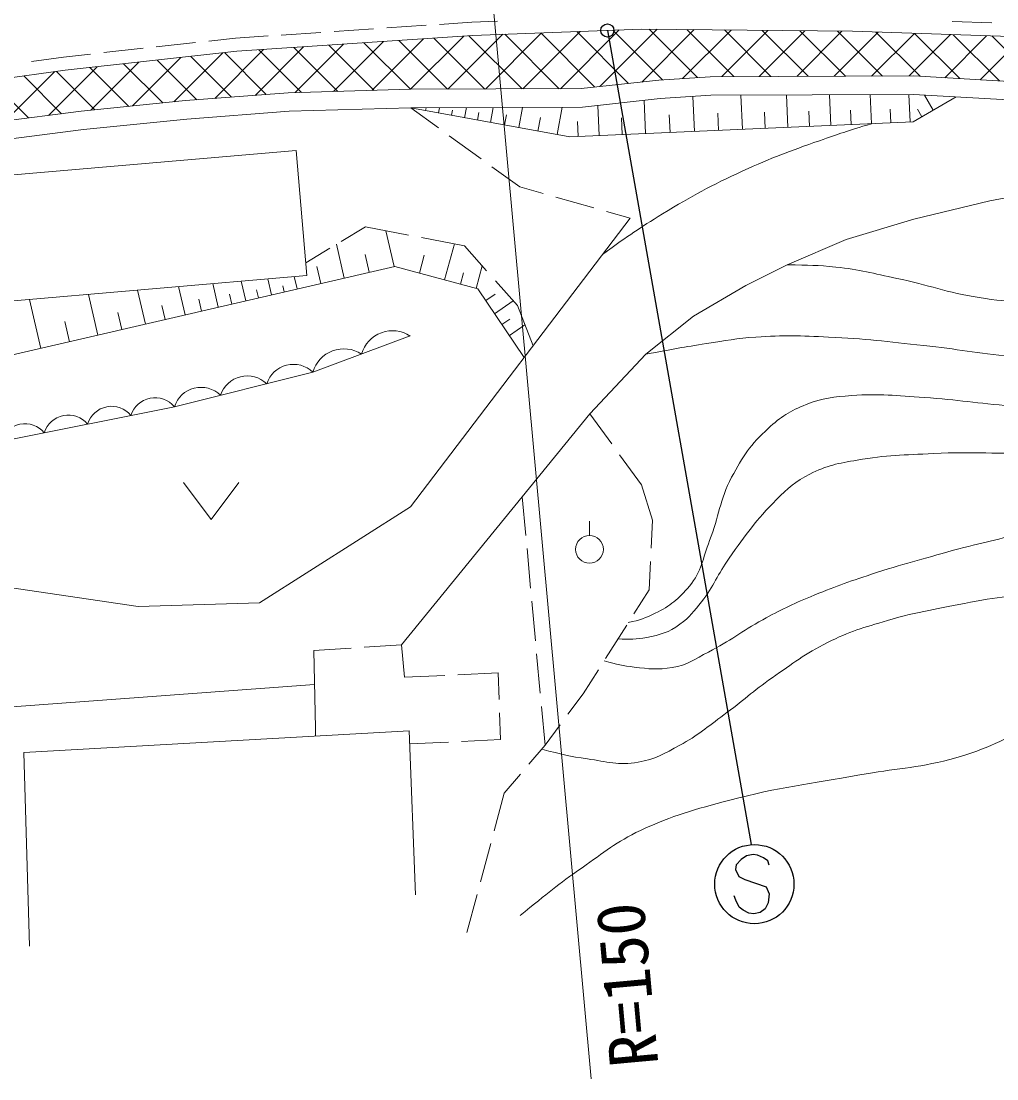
# Model space of a CAD drawing. Units: millimetres, scale not verified. Extents: x 40000 to 680000, y 20000 to 380000.
# Drawn here: x 353958 to 390918, y 259202 to 299246 of the extents above; entities that cross this region are included whole.
import ezdxf
from ezdxf.enums import TextEntityAlignment as Align

# ---------------------------------------------------------------- set-up
doc = ezdxf.new("R2010")
doc.units = ezdxf.units.MM
doc.header["$LTSCALE"] = 1000
for name, color, linetype, lineweight in [('M-STR-HTXT', 7, 'Continuous', 13), ('M-STR-STRC', 7, 'Continuous', 25), ('M-WORK', 1, 'Continuous', 13)]:
    doc.layers.add(name, color=color, linetype=linetype, lineweight=lineweight)
doc.styles.add('ＭＳ ゴシック', font='')
doc.styles.get('ＭＳ ゴシック').set_extended_font_data('MS Gothic')

msp = doc.modelspace()

# ---------------------------------------------------------------- hatches: boundary and pattern name
at = {"layer": 'M-WORK'}
h = msp.add_hatch(dxfattribs=at)
h.set_pattern_fill('USER', color=256, style=0, pattern_type=2)
h.set_pattern_definition([(45, (368704, 296665), (-707.107, 707.107), []), (135, (368704, 296665), (-707.107, -707.107), [])])
h.paths.add_polyline_path([(368704, 296665), (375178, 296691), (378108, 297011), (380053, 297144), (387779, 297171), (392441, 296904), (397556, 296505), (402325, 296052), (410956, 295146), (419614, 293974), (428353, 292615), (428415, 293051), (422997, 294359), (415701, 295755), (406174, 297389), (400080, 297947), (392462, 298625), (385448, 298864), (377474, 298944), (371060, 298705), (362126, 298106), (355630, 297389), (350732, 296712), (344269, 295555), (326000, 292197), (326107, 291526), (331713, 292153), (332779, 291763), (343102, 293707), (348271, 294667), (352906, 295412), (356236, 295839), (360179, 296238), (364068, 296531)])

# ---------------------------------------------------------------- linework, layer by layer
at = {"layer": 'M-STR-HTXT'}
msp.add_line((371453, 304015), (375545, 259202), dxfattribs=at)
at = {"layer": 'M-STR-STRC'}
for p, q in [((376164, 298895), (381616, 268068)), ((381237, 267510), (381044, 267302)), ((381434, 267650), (381237, 267510)), ((381682, 267700), (381434, 267650)), ((381856, 267676), (381682, 267700)), ((382073, 267567), (381856, 267676)), ((382238, 267456), (382073, 267567)), ((381044, 267302), (381021, 267131)), ((381021, 267131), (381149, 266858)), ((382289, 267288), (382238, 267456)), ((381149, 266858), (381376, 266748)), ((381376, 266748), (382175, 266466)), ((382175, 266466), (382295, 266208)), ((381026, 265969), (380967, 266134)), ((381152, 265703), (381026, 265969)), ((382295, 266208), (382251, 265866)), ((381307, 265593), (381152, 265703)), ((381526, 265480), (381307, 265593)), ((381958, 265499), (381707, 265455)), ((382145, 265643), (381958, 265499)), ((382251, 265866), (382145, 265643)), ((381707, 265455), (381526, 265480))]:
    msp.add_line(p, q, dxfattribs=at)
for centre, radius in [((376164, 298895), 250), ((381732, 266573), 1500)]:
    msp.add_circle(centre, radius, dxfattribs=at)
at = {"layer": 'M-WORK'}
for p, q in [((369801, 299121), (371034, 299204)), ((371034, 299204), (372002, 299240)), ((389226, 299235), (390725, 299184)), ((363814, 298721), (365311, 298821)), ((365810, 298854), (367306, 298954)), ((367805, 298988), (369302, 299088)), ((371060, 298705), (377474, 298944)), ((377474, 298944), (385448, 298864)), ((385448, 298864), (392462, 298625)), ((359074, 298272), (360565, 298437)), ((361062, 298492), (362082, 298605)), ((362082, 298605), (363315, 298687)), ((362126, 298106), (371060, 298705)), ((355569, 297885), (356589, 297998)), ((355630, 297389), (362126, 298106)), ((357086, 298053), (358577, 298217)), ((354349, 297717), (355569, 297885)), ((350732, 296712), (355630, 297389)), ((378108, 297011), (380053, 297144)), ((380053, 297144), (387779, 297171)), ((387779, 297171), (392441, 296904)), ((375178, 296691), (378108, 297011)), ((360179, 296238), (364068, 296531)), ((364068, 296531), (368704, 296665)), ((368704, 296665), (375178, 296691)), ((378170, 296314), (380078, 296444)), ((379466, 295072), (379408, 296398)), ((380078, 296444), (387760, 296471)), ((381282, 295151), (381225, 296448)), ((383001, 295226), (382948, 296454)), ((384629, 295297), (384578, 296460)), ((386170, 295364), (386122, 296465)), ((387629, 295428), (387583, 296470)), ((389373, 296379), (387750, 295433)), ((387760, 296471), (392394, 296206)), ((388509, 295875), (388177, 296447)), ((356236, 295839), (360179, 296238)), ((364105, 295832), (368715, 295965)), ((368715, 295965), (375217, 295991)), ((374738, 294865), (368715, 295965)), ((368715, 295965), (369768, 295202)), ((369279, 295862), (369297, 295960)), ((369771, 295772), (369807, 295969)), ((370755, 295592), (370825, 295973)), ((371739, 295413), (371842, 295978)), ((372810, 295217), (372949, 295982)), ((374260, 294952), (374449, 295988)), ((375217, 295991), (378170, 296314)), ((375850, 294914), (375801, 296055)), ((377609, 294991), (377554, 296246)), ((352906, 295412), (356236, 295839)), ((356316, 295143), (360241, 295541)), ((360241, 295541), (364105, 295832)), ((370263, 295682), (370298, 295873)), ((371247, 295502), (371298, 295785)), ((372274, 295315), (372344, 295697)), ((373535, 295085), (373629, 295603)), ((376730, 294952), (376702, 295580)), ((378537, 295031), (378508, 295694)), ((380374, 295111), (380346, 295760)), ((382142, 295188), (382115, 295803)), ((383815, 295262), (383790, 295843)), ((385399, 295331), (385375, 295881)), ((386899, 295396), (386876, 295917)), ((388077, 295624), (387911, 295910)), ((353006, 294720), (356316, 295143)), ((387750, 295433), (374738, 294865)), ((375052, 294879), (375027, 295449)), ((370173, 294909), (371388, 294029)), ((364372, 294355), (347038, 292863)), ((364780, 289615), (364372, 294355)), ((371793, 293736), (372846, 292974)), ((372846, 292974), (373732, 292722)), ((390649, 292440), (392514, 292786)), ((374213, 292586), (375656, 292176)), ((387772, 291747), (390649, 292440)), ((376137, 292040), (377023, 291788)), ((368711, 280852), (377023, 291788)), ((385214, 290974), (387772, 291747)), ((366084, 290906), (367002, 291458)), ((367002, 291458), (368634, 291146)), ((368091, 289959), (367778, 291310)), ((366199, 289520), (365903, 290797)), ((369125, 291052), (370758, 290739)), ((369998, 289451), (370368, 290814)), ((370758, 290739), (371592, 289794)), ((382976, 290015), (385214, 290974)), ((364739, 290095), (365656, 290648)), ((367145, 289739), (366988, 290415)), ((369044, 289710), (369229, 290391)), ((351747, 286174), (368111, 289963)), ((365305, 289314), (365158, 289952)), ((368111, 289963), (371254, 289111)), ((371195, 289127), (371427, 289982)), ((381404, 289243), (382976, 290015)), ((347446, 288123), (364780, 289615)), ((364412, 289107), (364304, 289574)), ((370597, 289289), (370712, 289716)), ((360169, 288124), (359921, 289196)), ((361421, 288414), (361214, 289308)), ((362464, 288655), (362291, 289400)), ((363438, 288881), (363297, 289487)), ((363925, 288994), (363871, 289227)), ((371923, 289419), (372756, 288475)), ((379433, 288071), (381404, 289243)), ((356867, 287359), (356509, 288903)), ((358668, 287776), (358370, 289063)), ((361942, 288535), (361856, 288907)), ((362951, 288768), (362880, 289071)), ((371254, 289111), (373016, 286516)), ((371556, 288666), (371910, 288907)), ((354706, 286859), (354277, 288711)), ((359419, 287950), (359294, 288486)), ((360795, 288269), (360691, 288716)), ((371892, 288171), (372600, 288652)), ((372756, 288475), (373353, 286960)), ((357767, 287568), (357618, 288211)), ((372173, 287757), (372468, 287958)), ((377621, 286632), (379433, 288071)), ((355786, 287109), (355608, 287881)), ((372454, 287344), (373044, 287744)), ((375503, 284381), (377621, 286632)), ((368369, 275635), (375503, 284381)), ((376332, 283238), (375503, 284381)), ((377453, 281689), (376625, 282833)), ((360103, 281782), (361153, 280382)), ((361153, 280382), (362203, 281782)), ((377879, 280357), (377453, 281689)), ((373076, 279773), (372941, 281240)), ((362983, 277229), (368711, 280852)), ((375487, 279772), (375487, 280318)), ((377825, 279288), (377879, 280357)), ((373258, 277781), (373121, 279275)), ((377746, 277720), (377800, 278789)), ((352957, 277886), (358392, 277087)), ((377164, 276804), (377746, 277720)), ((358392, 277087), (362983, 277229)), ((373441, 275789), (373304, 277283)), ((376092, 275115), (376896, 276381)), ((365043, 275417), (366457, 275510)), ((366956, 275542), (368369, 275635)), ((368369, 275635), (368476, 274409)), ((365108, 272484), (365043, 275417)), ((373623, 273798), (373486, 275291)), ((368476, 274409), (370002, 274478)), ((370501, 274501), (372028, 274569)), ((372028, 274569), (372063, 273558)), ((375242, 273777), (375824, 274693)), ((365072, 274126), (353623, 273286)), ((374671, 273006), (375242, 273777)), ((373803, 271832), (373669, 273300)), ((372081, 273058), (372116, 272047)), ((354063, 271554), (368652, 272374)), ((365109, 272175), (365108, 272484)), ((368652, 272374), (368891, 266170)), ((373803, 271832), (374374, 272604)), ((370144, 271954), (368671, 271884)), ((372116, 272047), (370643, 271978)), ((354276, 264228), (354063, 271554)), ((373193, 271117), (373803, 271832)), ((372258, 270021), (372868, 270736)), ((371875, 268591), (372258, 270021)), ((371358, 266659), (371746, 268108)), ((370846, 264746), (371229, 266176))]:
    msp.add_line(p, q, dxfattribs=at)
msp.add_lwpolyline([(368700, 287326), (365010, 285954), (359762, 284648), (353191, 283334), (350987, 286174)], dxfattribs=at)
msp.add_circle((375487, 279247), 525, dxfattribs=at)
for centre, radius, start, end in [((368028, 286309), 1218, 56.5309, 164.2635), ((366183, 285623), 1218, 56.5309, 164.2635), ((364271, 285190), 1062, 45.9318, 162.0038), ((362522, 284755), 1062, 45.9318, 162.0038), ((360773, 284320), 1062, 45.9318, 162.0038), ((359029, 284041), 952, 39.6457, 162.9741), ((355744, 283384), 952, 39.6457, 162.9741), ((357386, 283713), 952, 39.6457, 162.9741), ((354101, 283055), 952, 39.6457, 162.9741)]:
    msp.add_arc(centre, radius, start, end, dxfattribs=at)
for points, knots in [([(375981, 290417), (377033, 291176), (377345, 291388), (378259, 291949), (379405, 292654), (380073, 293012), (381296, 293574), (382404, 294084), (383049, 294317), (384200, 294720), (384964, 294988), (385221, 295074), (386170, 295364)], [0, 0, 0, 0, 1, 1, 1, 2, 2, 2, 3, 3, 3, 4, 4, 4, 4]), ([(382976, 290015), (383837, 290015), (384101, 290005), (384817, 289933), (385729, 289842), (386228, 289693), (387126, 289507), (388353, 289254), (389013, 288975), (390252, 288779), (390919, 288674), (391299, 288641), (391974, 288619), (392584, 288600), (392801, 288608), (393535, 288648)], [0, 0, 0, 0, 1, 1, 1, 2, 2, 2, 3, 3, 3, 4, 4, 4, 5, 5, 5, 5]), ([(377621, 286632), (378726, 286843), (379021, 286902), (379924, 287039), (380650, 287148), (381055, 287239), (381789, 287287), (382862, 287357), (383468, 287339), (384542, 287287), (385954, 287220), (386741, 287117), (388147, 286967), (389440, 286830), (390155, 286669), (391450, 286559), (392329, 286485), (392825, 286462), (393706, 286488), (394257, 286504), (394582, 286471), (395109, 286630), (395707, 286810), (396069, 286896), (396583, 287252), (396871, 287451), (396989, 287541), (397271, 287825)], [0, 0, 0, 0, 1, 1, 1, 2, 2, 2, 3, 3, 3, 4, 4, 4, 5, 5, 5, 6, 6, 6, 7, 7, 7, 8, 8, 8, 9, 9, 9, 9]), ([(376954, 276473), (377420, 276581), (377596, 276644), (377977, 276828), (378559, 277110), (378852, 277368), (379273, 277859), (379753, 278417), (379766, 278897), (380037, 279581), (380402, 280504), (380405, 281104), (380872, 281979), (381296, 282775), (381592, 283217), (382257, 283826), (382747, 284274), (383077, 284491), (383696, 284732), (384335, 284981), (384735, 285017), (385419, 285069), (386491, 285151), (387098, 285066), (388171, 284998), (389458, 284917), (390171, 284773), (391457, 284679), (392468, 284604), (393037, 284516), (394050, 284554), (394756, 284581), (395160, 284607), (395844, 284785), (396645, 284994), (397083, 285164), (397833, 285513), (398516, 285831), (398889, 286048), (399485, 286508), (399799, 286751), (399917, 286842), (400260, 287166)], [0, 0, 0, 0, 1, 1, 1, 2, 2, 2, 3, 3, 3, 4, 4, 4, 5, 5, 5, 6, 6, 6, 7, 7, 7, 8, 8, 8, 9, 9, 9, 10, 10, 10, 11, 11, 11, 12, 12, 12, 13, 13, 13, 14, 14, 14, 14]), ([(376562, 275856), (377046, 275833), (377234, 275836), (377653, 275915), (378173, 276013), (378488, 276098), (378914, 276412), (379285, 276686), (379444, 276904), (379731, 277265), (380206, 277863), (380334, 278295), (380779, 278916), (381428, 279823), (381788, 280344), (382572, 281136), (383008, 281576), (383283, 281812), (383833, 282096), (384483, 282430), (384907, 282503), (385627, 282628), (386745, 282823), (387389, 282817), (388522, 282877), (390067, 282959), (390940, 282829), (392483, 282948), (393341, 283014), (393826, 283051), (394667, 283232), (395422, 283395), (395824, 283573), (396550, 283836), (397443, 284159), (397904, 284445), (398805, 284742), (399717, 285042), (400231, 285252), (401185, 285346), (401856, 285412), (402269, 285453), (402908, 285239), (403602, 285007), (403871, 284627), (404471, 284209), (405334, 283608), (405762, 283193), (406638, 282611), (407343, 282142), (407734, 281866), (408485, 281474), (409390, 281001), (409912, 280759), (410865, 280391), (411640, 280091), (412078, 279915), (412890, 279733), (413626, 279569), (413912, 279539), (414802, 279463)], [0, 0, 0, 0, 1, 1, 1, 2, 2, 2, 3, 3, 3, 4, 4, 4, 5, 5, 5, 6, 6, 6, 7, 7, 7, 8, 8, 8, 9, 9, 9, 10, 10, 10, 11, 11, 11, 12, 12, 12, 13, 13, 13, 14, 14, 14, 15, 15, 15, 16, 16, 16, 17, 17, 17, 18, 18, 18, 19, 19, 19, 20, 20, 20, 20]), ([(376039, 275032), (376558, 274889), (376731, 274848), (377185, 274790), (377743, 274720), (378069, 274686), (378624, 274773), (379198, 274862), (379474, 275094), (379992, 275359), (380825, 275786), (381231, 276135), (382052, 276584), (382740, 276961), (383140, 277149), (383863, 277455), (384749, 277828), (385259, 278007), (386172, 278307), (387373, 278702), (388062, 278874), (389280, 279213), (390358, 279513), (390985, 279601), (392051, 279941), (393112, 280279), (393690, 280519), (394715, 280953), (395784, 281406), (396360, 281711), (397415, 282197), (398212, 282564), (398605, 282926), (399457, 283138), (400168, 283315), (400590, 283357), (401322, 283333), (401925, 283314), (402282, 283308), (402849, 283102), (403387, 282908), (403612, 282639), (404075, 282303), (404833, 281753), (405176, 281336), (405940, 280793), (406683, 280265), (407101, 279967), (407893, 279515), (409047, 278856), (409707, 278503), (410927, 277977), (411813, 277595), (412313, 277373), (413245, 277124), (414067, 276905), (414384, 276855), (415384, 276721)], [0, 0, 0, 0, 1, 1, 1, 2, 2, 2, 3, 3, 3, 4, 4, 4, 5, 5, 5, 6, 6, 6, 7, 7, 7, 8, 8, 8, 9, 9, 9, 10, 10, 10, 11, 11, 11, 12, 12, 12, 13, 13, 13, 14, 14, 14, 15, 15, 15, 16, 16, 16, 17, 17, 17, 18, 18, 18, 19, 19, 19, 19]), ([(373677, 271684), (374475, 271474), (374723, 271413), (375408, 271315), (376151, 271208), (376587, 271057), (377326, 271190), (377981, 271309), (378320, 271514), (378906, 271830), (379604, 272206), (379934, 272518), (380576, 272984), (381305, 273513), (381666, 273872), (382405, 274387), (383201, 274942), (383637, 275279), (384501, 275719), (385344, 276148), (385867, 276287), (386774, 276554), (387981, 276908), (388687, 276992), (389918, 277247), (391121, 277495), (391836, 277464), (393008, 277833), (394253, 278225), (394890, 278612), (396081, 279147), (397012, 279565), (397500, 279875), (398443, 280266), (399195, 280577), (399592, 280869), (400397, 280994), (401000, 281087), (401356, 281086), (401959, 280994), (402446, 280920), (402725, 280854), (403167, 280639), (403648, 280405), (403863, 280178), (404304, 279875), (405092, 279334), (405493, 278968), (406311, 278472), (407285, 277882), (407870, 277611), (408922, 277176), (409884, 276777), (410446, 276608), (411444, 276305), (412469, 275994), (413038, 275782), (414090, 275577), (414707, 275457), (414927, 275417), (415680, 275324)], [0, 0, 0, 0, 1, 1, 1, 2, 2, 2, 3, 3, 3, 4, 4, 4, 5, 5, 5, 6, 6, 6, 7, 7, 7, 8, 8, 8, 9, 9, 9, 10, 10, 10, 11, 11, 11, 12, 12, 12, 13, 13, 13, 14, 14, 14, 15, 15, 15, 16, 16, 16, 17, 17, 17, 18, 18, 18, 19, 19, 19, 20, 20, 20, 20]), ([(372860, 265381), (373946, 266272), (374255, 266532), (375204, 267193), (376045, 267779), (376488, 268168), (377416, 268605), (378678, 269199), (379451, 269391), (380799, 269751), (382694, 270255), (383799, 270354), (385727, 270710), (387057, 270954), (387830, 270952), (389137, 271296), (390375, 271621), (391021, 271968), (392175, 272521), (393078, 272955), (393598, 273191), (394412, 273773), (395301, 274409), (395717, 274871), (396544, 275585), (397225, 276173), (397497, 276652), (398275, 277103), (398950, 277495), (399369, 277698), (400140, 277823), (400820, 277932), (401229, 277851), (401898, 277689), (402868, 277456), (403327, 277072), (404243, 276677), (405189, 276270), (405713, 276026), (406667, 275638), (407928, 275126), (408618, 274789), (409917, 274386), (411033, 274040), (411683, 273930), (412821, 273667), (413931, 273410), (414293, 273336), (415672, 273054)], [0, 0, 0, 0, 1, 1, 1, 2, 2, 2, 3, 3, 3, 4, 4, 4, 5, 5, 5, 6, 6, 6, 7, 7, 7, 8, 8, 8, 9, 9, 9, 10, 10, 10, 11, 11, 11, 12, 12, 12, 13, 13, 13, 14, 14, 14, 15, 15, 15, 16, 16, 16, 16])]:
    msp.add_open_spline(points, degree=3, knots=knots, dxfattribs=at)

# ---------------------------------------------------------------- texts
at = {"layer": 'M-STR-HTXT', "style": 'ＭＳ ゴシック'}
msp.add_text('R=150', height=1833, rotation=95.217, dxfattribs=at).set_placement((376903, 262760), align=Align.MIDDLE_CENTER)

doc.saveas('drawing.dxf')
